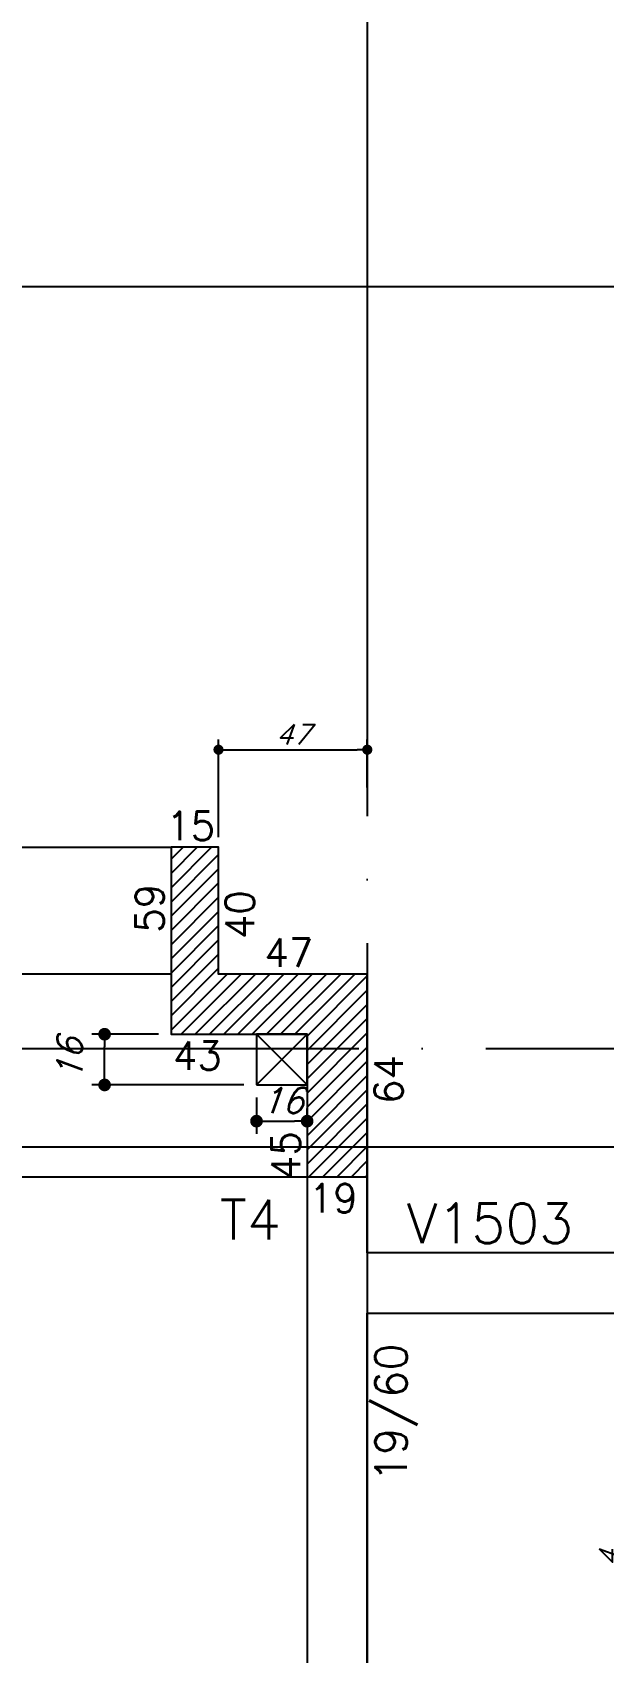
# Model space of a CAD drawing. Header units: millimetres. Extents: x -2368 to 4502, y -1988 to 2217.
# Drawn here: x 1022 to 1203, y 1184 to 1695 of the extents above; entities that cross this region are included whole.
import ezdxf
from ezdxf.enums import TextEntityAlignment as Align

# ---------------------------------------------------------------- set-up
doc = ezdxf.new("R2010")
doc.units = ezdxf.units.MM
doc.header["$LTSCALE"] = 50
doc.linetypes.add('EIXO', pattern=[6.8, 6, -0.4, 0, -0.4])
for name, color, linetype in [('F-COTAS', 106, 'Continuous'), ('F-COTAS-FUROS', 50, 'Continuous'), ('F-EIXO', 12, 'EIXO'), ('F-LAJES', 3, 'Continuous'), ('F-PILARES-DIM', 172, 'Continuous'), ('F-PILARES-HACH', 174, 'Continuous'), ('F-PILARES-NOME', 170, 'Continuous'), ('F-PILARES-S', 170, 'Continuous'), ('F-TEXTO', 6, 'Continuous'), ('F-VIGAS', 3, 'Continuous'), ('F-VIGAS-DIM', 2, 'Continuous'), ('F-VIGAS-NOME', 4, 'Continuous'), ('F-VÃO', 1, 'Continuous')]:
    doc.layers.add(name, color=color, linetype=linetype)
doc.styles.add('CP-TEXT-INCL', font='romans.shx', dxfattribs={"oblique": 20})
doc.styles.add('MCP', font='romans.shx')
doc.styles.add('ROMANS', font='romans.shx')
doc.dimstyles.new('CP-COTAS-50', dxfattribs={"dimscale": 0.64, "dimtxt": 10, "dimasz": 5, "dimexe": 5, "dimexo": 5, "dimgap": 2.5, "dimtad": 1, "dimdec": 1, "dimdsep": 46, "dimtxsty": 'CP-TEXT-INCL', "dimblk1": 'DOT', "dimblk2": 'DOT', "dimsah": 1, "dimcen": 9, "dimclrd": 256, "dimclre": 256, "dimclrt": 256, "dimadec": 0, "dimazin": 0, "dimtfac": 1, "dimtdec": 1, "dimtmove": 2, "dimatfit": 3, "dimldrblk": 'DOT', "dimfxl": 0, "dimtolj": 1, "dimarcsym": 0})
doc.dimstyles.new('CP-COTAS-50-FUROS', dxfattribs={"dimscale": 0.8, "dimtxt": 10, "dimasz": 5, "dimexe": 5, "dimexo": 5, "dimgap": 2.5, "dimtad": 1, "dimdec": 0, "dimdsep": 46, "dimtxsty": 'CP-TEXT-INCL', "dimblk1": 'DOT', "dimblk2": 'DOT', "dimsah": 1, "dimcen": 9, "dimclrd": 256, "dimclre": 256, "dimclrt": 256, "dimadec": 0, "dimazin": 0, "dimtfac": 1, "dimtdec": 0, "dimtmove": 2, "dimatfit": 3, "dimldrblk": 'DOT', "dimfxl": 0, "dimtolj": 1, "dimarcsym": 0})

# ---------------------------------------------------------------- blocks, each defined once
blk = doc.blocks.new('*U13')
at = {"layer": 'F-EIXO'}
blk.add_line((0, 0), (4857.5, 0), dxfattribs=at)
at = {"layer": 'F-TEXTO', "style": 'ROMANS'}
blk.add_attdef('EIXO', text='', height=17.5, dxfattribs=at).set_placement((-28.21, 0), align=Align.MIDDLE_CENTER)
blk = doc.blocks.new('*U14')
at = {"layer": 'F-EIXO'}
blk.add_line((0, 0), (4945.5, 0), dxfattribs=at)
at = {"layer": 'F-TEXTO', "style": 'ROMANS'}
blk.add_attdef('EIXO', text='', height=17.5, dxfattribs=at).set_placement((-28.21, 0), align=Align.MIDDLE_CENTER)
blk = doc.blocks.new('*U20')
at = {"layer": 'F-EIXO'}
blk.add_line((0, 0), (0, -2778.75), dxfattribs=at)
at = {"layer": 'F-TEXTO', "style": 'ROMANS'}
blk.add_attdef('EIXO', text='', height=17.5, rotation=360, dxfattribs=at).set_placement((0, 28.21), align=Align.MIDDLE_CENTER)
blk = doc.blocks.new('_DOT')
at = {"color": 0, "linetype": 'ByBlock'}
blk.add_line((-0.5, 0), (-1, 0), dxfattribs=at)
at = {"color": 0, "linetype": 'ByBlock', "const_width": 0.5}
blk.add_lwpolyline([(-0.25, 0, 1), (0.25, 0, 1)], format="xyb", close=True, dxfattribs=at)
blk = doc.blocks.new('*D170')
at = {"layer": 'DEFPOINTS', "color": 0, "transparency": 16777216}
for p in [(2835, 1741.136394), (2835, 1624.5), (-1200, 1438)]:
    blk.add_point(p, dxfattribs=at)
at = {"layer": 'F-COTAS', "lineweight": -2, "transparency": 16777216}
for p, q in [((-1200, 1441.2), (-1200, 1744.336394)), ((2835, 1627.7), (2835, 1744.336394)), ((-1196.8, 1741.136394), (2831.8, 1741.136394))]:
    blk.add_line(p, q, dxfattribs=at)
at = {"layer": 'F-COTAS', "lineweight": -2, "transparency": 16777216, "xscale": 3.2, "yscale": 3.2, "zscale": 3.2, "rotation": 180}
blk.add_blockref('_DOT', (-1200, 1741.136394), dxfattribs=at)
at = {"layer": 'F-COTAS', "lineweight": -2, "transparency": 16777216, "xscale": 3.2, "yscale": 3.2, "zscale": 3.2}
blk.add_blockref('_DOT', (2835, 1741.136394), dxfattribs=at)
at = {"layer": 'F-COTAS', "transparency": 16777216, "insert": (817.5, 1745.936394), "char_height": 6.4, "attachment_point": 5, "style": 'CP-TEXT-INCL'}
blk.add_mtext('\\A1;4035', dxfattribs=at)
blk = doc.blocks.new('*D196')
at = {"layer": 'DEFPOINTS', "color": 0, "transparency": 16777216}
for p in [(1128, 1468.79), (1128, 1453.68), (1081, 1438)]:
    blk.add_point(p, dxfattribs=at)
at = {"layer": 'F-COTAS', "lineweight": -2, "transparency": 16777216}
for p, q in [((1081, 1441.2), (1081, 1471.99)), ((1084.2, 1468.79), (1124.8, 1468.79)), ((1128, 1456.88), (1128, 1471.99))]:
    blk.add_line(p, q, dxfattribs=at)
at = {"layer": 'F-COTAS', "lineweight": -2, "transparency": 16777216, "xscale": 3.2, "yscale": 3.2, "zscale": 3.2, "rotation": 180}
blk.add_blockref('_DOT', (1081, 1468.79), dxfattribs=at)
at = {"layer": 'F-COTAS', "lineweight": -2, "transparency": 16777216, "xscale": 3.2, "yscale": 3.2, "zscale": 3.2}
blk.add_blockref('_DOT', (1128, 1468.79), dxfattribs=at)
at = {"layer": 'F-COTAS', "transparency": 16777216, "insert": (1104.5, 1473.59), "char_height": 6.4, "attachment_point": 5, "style": 'CP-TEXT-INCL'}
blk.add_mtext('\\A1;47', dxfattribs=at)
blk = doc.blocks.new('*D436')
at = {"layer": 'DEFPOINTS', "color": 0, "transparency": 16777216}
for p in [(1213.23, 1215.5), (1226.65, 1215.5), (1238.96, 1211.53)]:
    blk.add_point(p, dxfattribs=at)
at = {"layer": 'F-COTAS', "lineweight": -2, "transparency": 16777216}
for p, q in [((1213.23, 1218.7), (1213.23, 1221.9)), ((1223.45, 1215.5), (1210.03, 1215.5)), ((1213.23, 1211.53), (1213.23, 1215.5)), ((1235.76, 1211.53), (1210.03, 1211.53)), ((1213.23, 1208.33), (1213.23, 1205.13))]:
    blk.add_line(p, q, dxfattribs=at)
at = {"layer": 'F-COTAS', "lineweight": -2, "transparency": 16777216, "xscale": 3.2, "yscale": 3.2, "zscale": 3.2}
for p, rotation in [((1213.23, 1215.5), 270), ((1213.23, 1211.53), 90)]:
    blk.add_blockref('_DOT', p, dxfattribs=dict(at, rotation=rotation))
at = {"layer": 'F-COTAS', "transparency": 16777216, "insert": (1204.43, 1213.51), "char_height": 6.4, "attachment_point": 5, "rotation": 90, "style": 'CP-TEXT-INCL'}
blk.add_mtext('\\A1;4', dxfattribs=at)
blk = doc.blocks.new('*U537')
at = {"layer": 'F-VÃO'}
for p, q in [((0, 0), (16, 16)), ((0, 16), (16, 0))]:
    blk.add_line(p, q, dxfattribs=at)
at = {"layer": 'F-VÃO', "color": 3}
blk.add_lwpolyline([(0, 0), (16, 0), (16, 16), (0, 16)], close=True, dxfattribs=at)
blk = doc.blocks.new('*D540')
at = {"layer": 'DEFPOINTS', "color": 0, "transparency": 16777216}
for p in [(1045.02, 1379), (1066, 1379), (1093, 1363)]:
    blk.add_point(p, dxfattribs=at)
at = {"layer": 'F-COTAS-FUROS', "lineweight": -2, "transparency": 16777216}
for p, q in [((1062, 1379), (1041.02, 1379)), ((1045.02, 1367), (1045.02, 1375)), ((1089, 1363), (1041.02, 1363))]:
    blk.add_line(p, q, dxfattribs=at)
at = {"layer": 'F-COTAS-FUROS', "lineweight": -2, "transparency": 16777216, "xscale": 4, "yscale": 4, "zscale": 4}
for p, rotation in [((1045.02, 1379), 90), ((1045.02, 1363), 270)]:
    blk.add_blockref('_DOT', p, dxfattribs=dict(at, rotation=rotation))
at = {"layer": 'F-COTAS-FUROS', "transparency": 16777216, "insert": (1034.02, 1371), "char_height": 8, "attachment_point": 5, "rotation": 90, "style": 'CP-TEXT-INCL'}
blk.add_mtext('\\A1;16', dxfattribs=at)
blk = doc.blocks.new('*D541')
at = {"layer": 'DEFPOINTS', "color": 0, "transparency": 16777216}
for p in [(1093, 1363), (1109, 1351.57), (1109, 1346.16)]:
    blk.add_point(p, dxfattribs=at)
at = {"layer": 'F-COTAS-FUROS', "lineweight": -2, "transparency": 16777216}
for p, q in [((1093, 1359), (1093, 1347.57)), ((1109, 1350.16), (1109, 1355.57)), ((1097, 1351.57), (1105, 1351.57))]:
    blk.add_line(p, q, dxfattribs=at)
at = {"layer": 'F-COTAS-FUROS', "lineweight": -2, "transparency": 16777216, "xscale": 4, "yscale": 4, "zscale": 4, "rotation": 180}
blk.add_blockref('_DOT', (1093, 1351.57), dxfattribs=at)
at = {"layer": 'F-COTAS-FUROS', "lineweight": -2, "transparency": 16777216, "xscale": 4, "yscale": 4, "zscale": 4}
blk.add_blockref('_DOT', (1109, 1351.57), dxfattribs=at)
at = {"layer": 'F-COTAS-FUROS', "transparency": 16777216, "insert": (1101, 1358.11), "char_height": 8, "attachment_point": 5, "style": 'CP-TEXT-INCL'}
blk.add_mtext('\\A1;16', dxfattribs=at)

msp = doc.modelspace()

# ---------------------------------------------------------------- hatches: boundary and pattern name
at = {"layer": 'F-PILARES-HACH', "linetype": 'Continuous'}
h = msp.add_hatch(dxfattribs=at)
h.set_pattern_fill('ANSI31', color=256, style=0)
h.paths.add_polyline_path([(1066, 1438), (1066, 1379), (1109, 1379), (1109, 1334), (1128, 1334), (1128, 1398), (1081, 1398), (1081, 1438)], flags=16)

# ---------------------------------------------------------------- linework, layer by layer
at = {"layer": 'F-LAJES', "linetype": 'Continuous'}
msp.add_line((-1200, 1438), (1066, 1438), dxfattribs=at)
at = {"layer": 'F-PILARES-S', "linetype": 'Continuous'}
msp.add_lwpolyline([(1066, 1438), (1066, 1379), (1109, 1379), (1109, 1334), (1128, 1334), (1128, 1398), (1081, 1398), (1081, 1438), (1066, 1438)], dxfattribs=at)
at = {"layer": 'F-VIGAS'}
for points in [[(1066, 1398), (382.5, 1398)], [(422, 1334), (1109, 1334)], [(1109, 1334), (1109, 1300.5)], [(1128, 1310), (1128, 1334)], [(1276, 1310), (1128, 1310)], [(1109, 1300.5), (1109, 828.5)], [(1128, 1291), (1276, 1291)], [(1128, 828.5), (1128, 1291)]]:
    msp.add_lwpolyline(points, dxfattribs=at)

# ---------------------------------------------------------------- block references
at = {"layer": 'F-EIXO', "linetype": 'Continuous'}
for name, p in [('*U20', (1128, 1747.82)), ('*U13', (-1807.52, 1615)), ('*U14', (-1895.47, 1374.5)), ('*U13', (-1807.52, 1343.5))]:
    msp.add_blockref(name, p, dxfattribs=at)
at = {"layer": 'F-VÃO'}
msp.add_blockref('*U537', (1093, 1363), dxfattribs=at)

# ---------------------------------------------------------------- texts
at = {"layer": 'F-PILARES-DIM', "linetype": 'Continuous', "style": 'MCP'}
for s, p in [('15', (1064.5, 1440.25)), ('47', (1095.5, 1400.25)), ('43', (1066.61, 1367.75)), ('19', (1109.5, 1322.75))]:
    msp.add_text(s, height=9, dxfattribs=at).set_placement(p)
for s, p in [('59', (1063.75, 1411.04)), ('40', (1092.25, 1409)), ('64', (1139.25, 1357)), ('45', (1106.75, 1332.98))]:
    msp.add_text(s, height=9, rotation=90, dxfattribs=at).set_placement(p)
at = {"layer": 'F-PILARES-NOME', "linetype": 'Continuous', "style": 'MCP'}
msp.add_text('T4', height=12.5, dxfattribs=at).set_placement((1081.4, 1314.26))
at = {"layer": 'F-VIGAS-DIM', "linetype": 'Continuous', "style": 'MCP'}
msp.add_text('19/60', height=10, rotation=90, dxfattribs=at).set_placement((1140.5, 1237.71))
at = {"layer": 'F-VIGAS-NOME', "linetype": 'Continuous', "style": 'MCP'}
msp.add_text('V1503', height=12.5, dxfattribs=at).set_placement((1140.5, 1313.12))

# ---------------------------------------------------------------- dimensions: what is measured, and where the dimension line sits
at = {"layer": 'F-COTAS'}
for base, p1, p2, picture, middle in [((2835, 1741.14), (-1200, 1438), (2835, 1624.5), '*D170', (817.5, 1745.94)), ((1128, 1468.79), (1081, 1438), (1128, 1453.68), '*D196', (1104.5, 1473.59))]:
    dim = msp.add_linear_dim(base=base, p1=p1, p2=p2, dimstyle='CP-COTAS-50', dxfattribs=at)
    dim.commit()
    dim.dimension.update_dxf_attribs({"geometry": picture, "text_midpoint": middle})
dim = msp.add_linear_dim(base=(1213.23, 1215.5), p1=(1238.96, 1211.53), p2=(1226.65, 1215.5), angle=90, dimstyle='CP-COTAS-50', dxfattribs=at)
dim.commit()
dim.dimension.update_dxf_attribs({"geometry": '*D436', "text_midpoint": (1204.43, 1213.51)})
at = {"layer": 'F-COTAS-FUROS'}
dim = msp.add_linear_dim(base=(1045.02, 1379), p1=(1093, 1363), p2=(1066, 1379), angle=90, dimstyle='CP-COTAS-50-FUROS', dxfattribs=at)
dim.commit()
dim.dimension.update_dxf_attribs({"geometry": '*D540', "text_midpoint": (1034.02, 1371)})
dim = msp.add_linear_dim(base=(1109, 1351.57), p1=(1093, 1363), p2=(1109, 1346.16), dimstyle='CP-COTAS-50-FUROS', dxfattribs=at)
dim.commit()
dim.dimension.update_dxf_attribs({"geometry": '*D541', "text_midpoint": (1101, 1358.11), "dimtype": 160})

doc.saveas('drawing.dxf')
